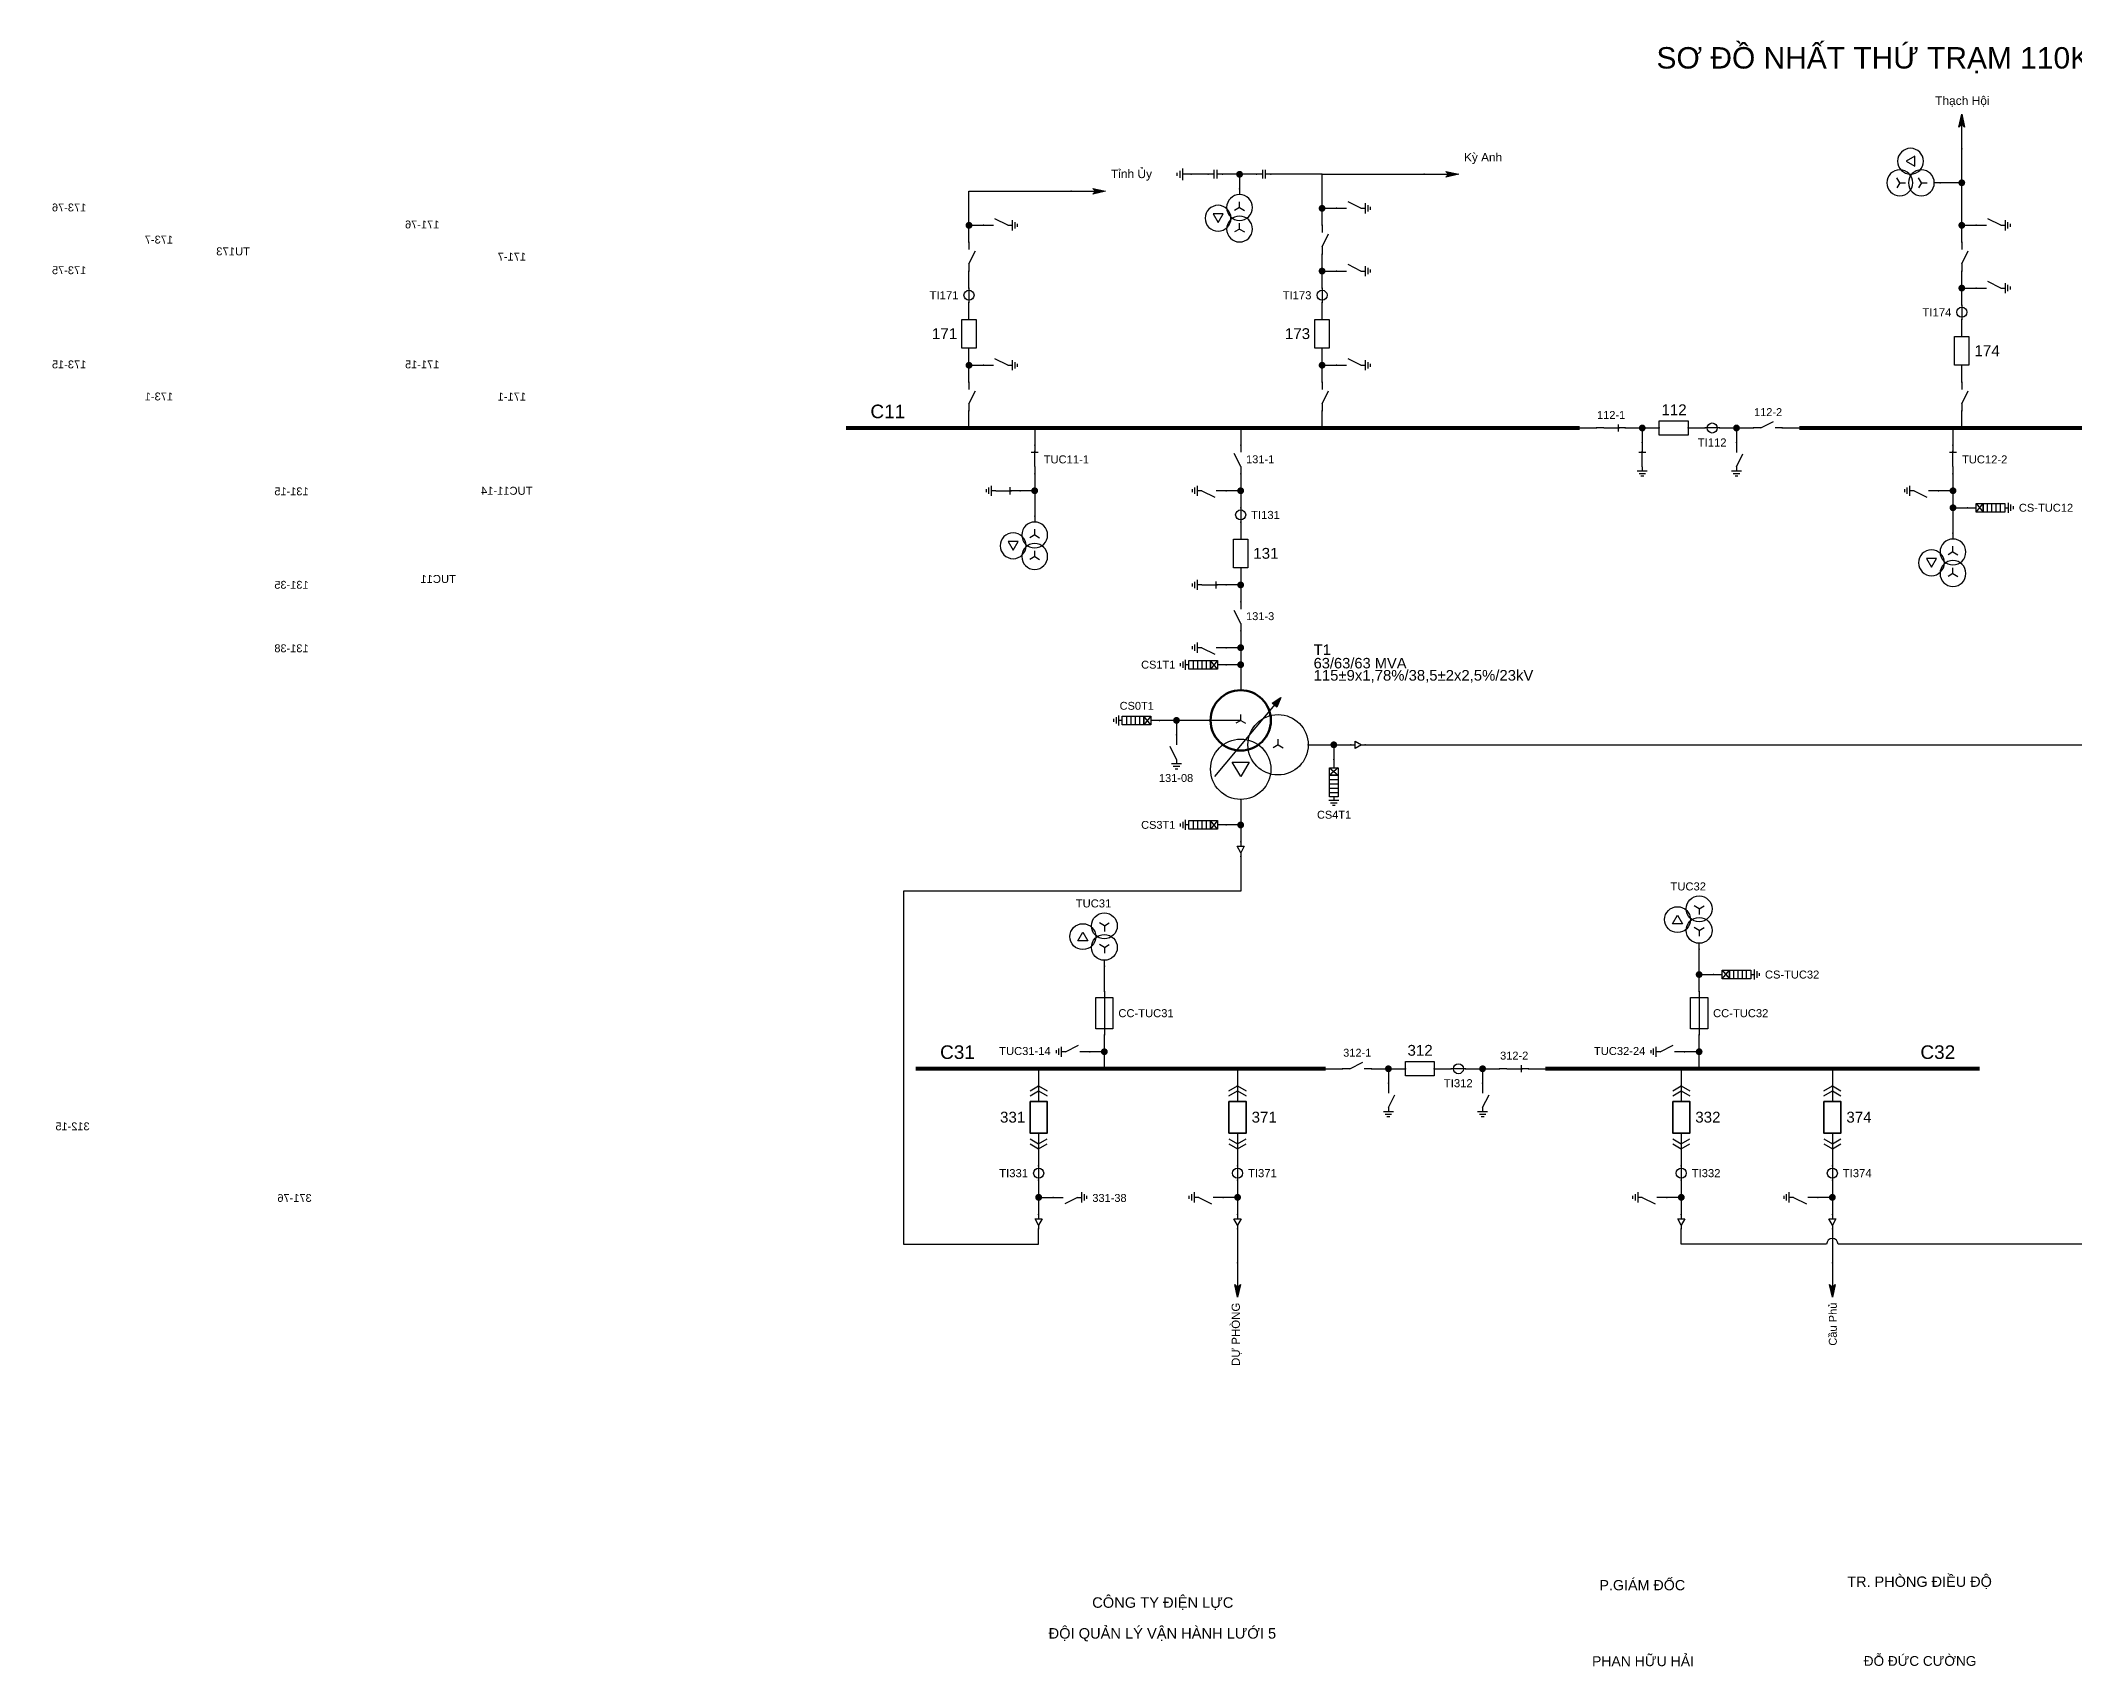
# Model space of a CAD drawing. Header units: millimetres. Extents: x -389 to 411, y 7 to 290.
# Drawn here: x -120.1 to 233.7, y 7.1 to 290 of the extents above; entities that cross this region are included whole.
import ezdxf

# ---------------------------------------------------------------- set-up
doc = ezdxf.new("R2010")
doc.units = ezdxf.units.MM
for name, color, linetype, lineweight in [('BUSBAR_110KV', 1, 'Continuous', 50), ('BUSBAR_35KV', 30, 'Continuous', 50), ('GROUND', 3, 'Continuous', 25), ('HV_110KV', 1, 'Continuous', 25), ('MV_22KV', 5, 'Continuous', 25), ('MV_35KV', 30, 'Continuous', 25)]:
    doc.layers.add(name, color=color, linetype=linetype, lineweight=lineweight)
doc.layers.add('SYM_PORTS', color=8, linetype='Continuous', plot=False)
doc.layers.add('TEXT', color=7, linetype='Continuous')
doc.styles.add('SLD_TEXT', font='arial.ttf')

# ---------------------------------------------------------------- blocks, each defined once
blk = doc.blocks.new('SYM_DISCONNECTOR_OPEN')
at = {"lineweight": 25}
for points in [[(0, -1.25), (-1.125, 1)], [(0, 2.5), (0, 1.25)], [(0, -1.25), (0, -2.5)]]:
    blk.add_lwpolyline(points, dxfattribs=at)
at = {"layer": 'SYM_PORTS'}
for p in [(0, 2.5), (0, -2.5)]:
    blk.add_point(p, dxfattribs=at)
blk.add_attdef('DEVICE_CODE', (1, -0.5), '', height=2)
blk = doc.blocks.new('SYM_EARTHING_SWITCH_OPEN')
at = {"lineweight": 25}
for points in [[(0, -1.25), (-1.125, 1)], [(0, 3), (0, 1.25)], [(-0.875, -2), (0.875, -2)], [(-0.5625, -2.4375), (0.5625, -2.4375)], [(-0.25, -2.875), (0.25, -2.875)], [(0, -1.25), (0, -2)]]:
    blk.add_lwpolyline(points, dxfattribs=at)
at = {"layer": 'SYM_PORTS'}
blk.add_point((0, 3), dxfattribs=at)
blk.add_attdef('DEVICE_CODE', (1.875, 0), '', height=2)
blk = doc.blocks.new('SYM_CIRCUIT_BREAKER')
at = {"lineweight": 25}
blk.add_lwpolyline([(-1.25, 2.5), (1.25, 2.5), (1.25, -2.5), (-1.25, -2.5)], close=True, dxfattribs=at)
at = {"layer": 'SYM_PORTS'}
for p in [(0, 2.5), (0, -2.5)]:
    blk.add_point(p, dxfattribs=at)
blk.add_attdef('DEVICE_CODE', (2.25, -0.5), '', height=2)
at = {"flags": 1}
blk.add_attdef('RATING', (2.25, -3.5), '', height=2, dxfattribs=at)
blk = doc.blocks.new('SYM_CURRENT_TRANSFORMER')
at = {"lineweight": 25}
blk.add_lwpolyline([(0, 1.25), (0, -1.25)], dxfattribs=at)
blk.add_circle((0, 0), 0.875, dxfattribs=at)
at = {"layer": 'SYM_PORTS'}
for p in [(0, 1.25), (0, -1.25)]:
    blk.add_point(p, dxfattribs=at)
blk.add_attdef('DEVICE_CODE', (1.875, -1.75), '', height=2)
at = {"flags": 1}
blk.add_attdef('RATIO', (1.875, -4.75), '', height=2, dxfattribs=at)
blk = doc.blocks.new('SYM_LINE_FEEDER_ARROW')
blk.add_hatch(color=7).paths.add_polyline_path([(0, -3), (-0.5, -0.75), (0, -1.25), (0.5, -0.75)])
at = {"lineweight": 25}
blk.add_lwpolyline([(0, 3), (0, -1.25)], dxfattribs=at)
blk.add_lwpolyline([(0, -3), (-0.5, -0.75), (0, -1.25), (0.5, -0.75)], close=True, dxfattribs=at)
at = {"layer": 'SYM_PORTS'}
blk.add_point((0, 3), dxfattribs=at)
blk.add_attdef('LINE_NAME', (1.5, 0), '', height=2)
blk = doc.blocks.new('SYM_COUPLING_CAPACITOR')
at = {"lineweight": 25}
for points in [[(-0.75, 0.25), (0.75, 0.25)], [(0, 1.25), (0, 0.25)], [(-0.75, -0.25), (0.75, -0.25)], [(0, -0.25), (0, -1.25)]]:
    blk.add_lwpolyline(points, dxfattribs=at)
at = {"layer": 'SYM_PORTS'}
for p in [(0, 1.25), (0, -1.25)]:
    blk.add_point(p, dxfattribs=at)
blk.add_attdef('DEVICE_CODE', (1.75, -1.75), '', height=2)
blk = doc.blocks.new('SYM_VOLTAGE_TRANSFORMER')
at = {"lineweight": 25}
for points in [[(0, 4.625), (0, 3.625)], [(0, 1.375), (-0.8625, 0.875)], [(0, 1.375), (0, 2.375)], [(0, 1.375), (0.8625, 0.875)], [(0, -2.375), (-0.8625, -2.875)], [(0, -2.375), (0, -1.375)], [(0, -2.375), (0.8625, -2.875)]]:
    blk.add_lwpolyline(points, dxfattribs=at)
blk.add_lwpolyline([(2.875, 0.25), (4.625, 0.25), (3.75, -1.25)], close=True, dxfattribs=at)
for centre in [(0, 1.375), (3.75, -0.5), (0, -2.375)]:
    blk.add_circle(centre, 2.25, dxfattribs=at)
at = {"layer": 'SYM_PORTS'}
blk.add_point((0, 4.625), dxfattribs=at)
blk.add_attdef('DEVICE_CODE', (7, 1.625), '', height=2)
at = {"flags": 1}
blk.add_attdef('RATIO', (7, -1.375), '', height=2, dxfattribs=at)
blk = doc.blocks.new('SYM_GROUND_SYMBOL')
at = {"lineweight": 25}
for points in [[(0, 1.25), (0, -0.25)], [(-1, -0.25), (1, -0.25)], [(-0.625, -0.75), (0.625, -0.75)], [(-0.25, -1.25), (0.25, -1.25)]]:
    blk.add_lwpolyline(points, dxfattribs=at)
at = {"layer": 'SYM_PORTS'}
blk.add_point((0, 1.25), dxfattribs=at)
blk = doc.blocks.new('SYM_DISCONNECTOR_CLOSED')
at = {"lineweight": 25}
for points in [[(-0.625, 1.25), (0.625, 1.25)], [(0, 2.5), (0, 1.25)], [(0, -1.25), (0, 1.5)], [(0, -1.25), (0, -2.5)]]:
    blk.add_lwpolyline(points, dxfattribs=at)
at = {"layer": 'SYM_PORTS'}
for p in [(0, 2.5), (0, -2.5)]:
    blk.add_point(p, dxfattribs=at)
blk.add_attdef('DEVICE_CODE', (1.625, -0.5), '', height=2)
blk = doc.blocks.new('SYM_EARTHING_SWITCH_CLOSED')
at = {"lineweight": 25}
for points in [[(-0.625, 1.25), (0.625, 1.25)], [(0, 3), (0, 1.25)], [(0, -1.25), (0, 1.5)], [(-0.875, -2), (0.875, -2)], [(-0.5625, -2.4375), (0.5625, -2.4375)], [(-0.25, -2.875), (0.25, -2.875)], [(0, -1.25), (0, -2)]]:
    blk.add_lwpolyline(points, dxfattribs=at)
at = {"layer": 'SYM_PORTS'}
blk.add_point((0, 3), dxfattribs=at)
blk.add_attdef('DEVICE_CODE', (1.875, 0), '', height=2)
blk = doc.blocks.new('SYM_SURGE_ARRESTER')
at = {"lineweight": 25}
for points in [[(0, 4), (0, 2.5)], [(-0.75, 2.5), (0.75, 1.25)], [(0.75, 2.5), (-0.75, 1.25)], [(-0.75, 0.5), (0.75, 0.5)], [(-0.875, -3.125), (0.875, -3.125)], [(-0.75, -0.25), (0.75, -0.25)], [(-0.75, -1), (0.75, -1)], [(-0.75, -1.75), (0.75, -1.75)], [(0, -2.5), (0, -3.125)], [(-0.5625, -3.5625), (0.5625, -3.5625)], [(-0.25, -4), (0.25, -4)]]:
    blk.add_lwpolyline(points, dxfattribs=at)
for points in [[(-0.75, 2.5), (0.75, 2.5), (0.75, 1.25), (-0.75, 1.25)], [(-0.75, 1.25), (0.75, 1.25), (0.75, -2.5), (-0.75, -2.5)]]:
    blk.add_lwpolyline(points, close=True, dxfattribs=at)
at = {"layer": 'SYM_PORTS'}
blk.add_point((0, 4), dxfattribs=at)
blk.add_attdef('DEVICE_CODE', (1.875, 1), '', height=2)
blk = doc.blocks.new('SYM_TRANSFORMER_3W')
blk.add_hatch(color=7).paths.add_polyline_path([(3.75, 8.25), (3.0125, 6.575), (2.2375, 7.225)])
at = {"lineweight": 25}
for points in [[(-7.75, -5.5), (3.0125, 7.35)], [(-3.25, 4.25), (-8.5, 4.25)], [(-3.25, 4.25), (-4.1125, 3.75)], [(-3.25, 4.25), (-3.25, 5.25)], [(-3.25, 4.25), (-2.3875, 3.75)], [(3.25, 0), (2.3875, -0.5)], [(3.25, 0), (3.25, 1)], [(3.25, 0), (4.1125, -0.5)]]:
    blk.add_lwpolyline(points, dxfattribs=at)
for points in [[(3.75, 8.25), (3.0125, 6.575), (2.2375, 7.225)], [(-4.75, -3), (-1.75, -3), (-3.25, -5.5)]]:
    blk.add_lwpolyline(points, close=True, dxfattribs=at)
at = {"lineweight": 50}
blk.add_circle((-3.25, 4.25), 5.25, dxfattribs=at)
at = {"lineweight": 25}
for centre in [(3.25, 0), (-3.25, -4.25)]:
    blk.add_circle(centre, 5.25, dxfattribs=at)
at = {"layer": 'SYM_PORTS'}
for p in [(-3.25, 9.5), (-8.5, 4.25), (8.5, 0), (-3.25, -9.5)]:
    blk.add_point(p, dxfattribs=at)
blk.add_attdef('DEVICE_CODE', (9.5, 6.5), '', height=2)
at = {"flags": 1}
for tag, p in [('POWER', (9.5, 3.5)), ('VOLTAGE_RATIO', (9.5, 0.5))]:
    blk.add_attdef(tag, p, '', height=2, dxfattribs=at)
blk = doc.blocks.new('SYM_CABLE_TERMINATION')
at = {"lineweight": 25}
blk.add_lwpolyline([(-0.625, 0.5), (0.625, 0.5), (0, -0.625)], close=True, dxfattribs=at)
for points in [[(0, 1.25), (0, 0.5)], [(0, -0.625), (0, -1.25)]]:
    blk.add_lwpolyline(points, dxfattribs=at)
at = {"layer": 'SYM_PORTS'}
for p in [(0, 1.25), (0, -1.25)]:
    blk.add_point(p, dxfattribs=at)
blk = doc.blocks.new('SYM_DRAWOUT_BREAKER')
at = {"lineweight": 25}
for points in [[(-1.5, 4.625), (0, 5.5), (1.5, 4.625)], [(-1.5, 3.75), (0, 4.625), (1.5, 3.75)], [(0, 5.5), (0, 2.75)], [(0, -2.75), (0, -5.5)], [(-1.5, -3.75), (0, -4.625), (1.5, -3.75)], [(-1.5, -4.625), (0, -5.5), (1.5, -4.625)]]:
    blk.add_lwpolyline(points, dxfattribs=at)
at = {"lineweight": 35}
blk.add_lwpolyline([(-1.5, 2.75), (1.5, 2.75), (1.5, -2.75), (-1.5, -2.75)], close=True, dxfattribs=at)
at = {"layer": 'SYM_PORTS'}
for p in [(0, 5.5), (0, -5.5)]:
    blk.add_point(p, dxfattribs=at)
blk.add_attdef('DEVICE_CODE', (2.5, 2.5), '', height=2)
at = {"flags": 1}
blk.add_attdef('RATING', (2.5, -0.5), '', height=2, dxfattribs=at)
blk = doc.blocks.new('SYM_FUSE_DISCONNECTOR')
at = {"lineweight": 25}
blk.add_lwpolyline([(0, 3.75), (0, -3.75)], dxfattribs=at)
blk.add_lwpolyline([(-1.5, 2.75), (1.5, 2.75), (1.5, -2.75), (-1.5, -2.75)], close=True, dxfattribs=at)
at = {"layer": 'SYM_PORTS'}
for p in [(0, 3.75), (0, -3.75)]:
    blk.add_point(p, dxfattribs=at)
blk.add_attdef('DEVICE_CODE', (2.5, 0.75), '', height=2)
at = {"flags": 1}
blk.add_attdef('RATING', (2.5, -2.25), '', height=2, dxfattribs=at)

msp = doc.modelspace()

# ---------------------------------------------------------------- hatches: boundary and pattern name
at = {"layer": 'HV_110KV'}
h = msp.add_hatch(color=7, dxfattribs=at)
edge = h.paths.add_edge_path()
edge.add_arc((88.49, 266.74), 0.6, 0, 360)
h = msp.add_hatch(color=7, dxfattribs=at)
edge = h.paths.add_edge_path()
edge.add_arc((214.14, 265.26), 0.6, 0, 360)
h = msp.add_hatch(color=7, dxfattribs=at)
edge = h.paths.add_edge_path()
edge.add_arc((41.41, 257.86), 0.6, 0, 360)
h = msp.add_hatch(color=7, dxfattribs=at)
edge = h.paths.add_edge_path()
edge.add_arc((102.84, 260.82), 0.6, 0, 360)
h = msp.add_hatch(color=7, dxfattribs=at)
edge = h.paths.add_edge_path()
edge.add_arc((214.14, 257.86), 0.6, 0, 360)
h = msp.add_hatch(color=7, dxfattribs=at)
edge = h.paths.add_edge_path()
edge.add_arc((102.84, 249.9), 0.6, 0, 360)
h = msp.add_hatch(color=7, dxfattribs=at)
edge = h.paths.add_edge_path()
edge.add_arc((214.14, 246.94), 0.6, 0, 360)
h = msp.add_hatch(color=7, dxfattribs=at)
edge = h.paths.add_edge_path()
edge.add_arc((41.41, 233.51), 0.6, 0, 360)
h = msp.add_hatch(color=7, dxfattribs=at)
edge = h.paths.add_edge_path()
edge.add_arc((102.84, 233.51), 0.6, 0, 360)
h = msp.add_hatch(color=7, dxfattribs=at)
edge = h.paths.add_edge_path()
edge.add_arc((158.55, 222.59), 0.6, 0, 360)
h = msp.add_hatch(color=7, dxfattribs=at)
edge = h.paths.add_edge_path()
edge.add_arc((174.94, 222.59), 0.6, 0, 360)
h = msp.add_hatch(color=7, dxfattribs=at)
edge = h.paths.add_edge_path()
edge.add_arc((52.84, 211.67), 0.6, 0, 360)
h = msp.add_hatch(color=7, dxfattribs=at)
edge = h.paths.add_edge_path()
edge.add_arc((88.68, 211.67), 0.6, 0, 360)
h = msp.add_hatch(color=7, dxfattribs=at)
edge = h.paths.add_edge_path()
edge.add_arc((212.61, 211.67), 0.6, 0, 360)
h = msp.add_hatch(color=7, dxfattribs=at)
edge = h.paths.add_edge_path()
edge.add_arc((212.61, 208.71), 0.6, 0, 360)
h = msp.add_hatch(color=7, dxfattribs=at)
edge = h.paths.add_edge_path()
edge.add_arc((88.68, 195.28), 0.6, 0, 360)
h = msp.add_hatch(color=7, dxfattribs=at)
edge = h.paths.add_edge_path()
edge.add_arc((88.68, 184.36), 0.6, 0, 360)
h = msp.add_hatch(color=7, dxfattribs=at)
edge = h.paths.add_edge_path()
edge.add_arc((88.68, 181.4), 0.6, 0, 360)
h = msp.add_hatch(color=7, dxfattribs=at)
edge = h.paths.add_edge_path()
edge.add_arc((77.51, 171.71), 0.6, 0, 360)
at = {"layer": 'MV_22KV'}
h = msp.add_hatch(color=7, dxfattribs=at)
edge = h.paths.add_edge_path()
edge.add_arc((104.88, 167.46), 0.6, 0, 360)
at = {"layer": 'MV_35KV'}
h = msp.add_hatch(color=7, dxfattribs=at)
edge = h.paths.add_edge_path()
edge.add_arc((88.68, 153.51), 0.6, 0, 360)
h = msp.add_hatch(color=7, dxfattribs=at)
edge = h.paths.add_edge_path()
edge.add_arc((168.44, 127.48), 0.6, 0, 360)
h = msp.add_hatch(color=7, dxfattribs=at)
edge = h.paths.add_edge_path()
edge.add_arc((64.96, 114.05), 0.6, 0, 360)
h = msp.add_hatch(color=7, dxfattribs=at)
edge = h.paths.add_edge_path()
edge.add_arc((168.44, 114.05), 0.6, 0, 360)
h = msp.add_hatch(color=7, dxfattribs=at)
edge = h.paths.add_edge_path()
edge.add_arc((114.38, 111.09), 0.6, 0, 360)
h = msp.add_hatch(color=7, dxfattribs=at)
edge = h.paths.add_edge_path()
edge.add_arc((130.77, 111.09), 0.6, 0, 360)
h = msp.add_hatch(color=7, dxfattribs=at)
edge = h.paths.add_edge_path()
edge.add_arc((53.53, 88.71), 0.6, 0, 360)
h = msp.add_hatch(color=7, dxfattribs=at)
edge = h.paths.add_edge_path()
edge.add_arc((88.14, 88.71), 0.6, 0, 360)
h = msp.add_hatch(color=7, dxfattribs=at)
edge = h.paths.add_edge_path()
edge.add_arc((165.34, 88.71), 0.6, 0, 360)
h = msp.add_hatch(color=7, dxfattribs=at)
edge = h.paths.add_edge_path()
edge.add_arc((191.62, 88.71), 0.6, 0, 360)

# ---------------------------------------------------------------- linework, layer by layer
at = {"layer": 'BUSBAR_110KV', "const_width": 0.7}
for points in [[(20.03, 222.59), (147.63, 222.59)], [(185.86, 222.59), (329.09, 222.59)]]:
    msp.add_lwpolyline(points, dxfattribs=at)
at = {"layer": 'BUSBAR_35KV', "const_width": 0.7}
for points in [[(32.15, 111.09), (103.46, 111.09)], [(141.69, 111.09), (217.23, 111.09)]]:
    msp.add_lwpolyline(points, dxfattribs=at)
at = {"layer": 'GROUND'}
msp.add_lwpolyline([(83.03, 266.74), (80.07, 266.74)], dxfattribs=at)
at = {"layer": 'HV_110KV'}
for points in [[(214.14, 265.26), (214.14, 271.19)], [(88.49, 266.74), (85.53, 266.74)], [(91.45, 266.74), (88.49, 266.74)], [(88.49, 266.74), (88.49, 264.22)], [(102.84, 266.74), (93.95, 266.74)], [(102.84, 260.82), (102.84, 266.74)], [(102.84, 266.74), (120.61, 266.74)], [(41.41, 257.86), (41.41, 263.78), (59.18, 263.78)], [(214.14, 265.26), (210.36, 265.26)], [(214.14, 257.86), (214.14, 265.26)], [(102.84, 257.86), (102.84, 260.82)], [(102.84, 260.82), (105.36, 260.82)], [(41.41, 254.9), (41.41, 257.86)], [(41.41, 257.86), (43.93, 257.86)], [(214.14, 254.9), (214.14, 257.86)], [(214.14, 257.86), (216.67, 257.86)], [(102.84, 249.9), (102.84, 252.86)], [(41.41, 246.94), (41.41, 249.9)], [(102.84, 246.94), (102.84, 249.9)], [(102.84, 249.9), (105.36, 249.9)], [(214.14, 246.94), (214.14, 249.9)], [(41.41, 241.48), (41.41, 244.44)], [(102.84, 241.48), (102.84, 244.44)], [(214.14, 243.98), (214.14, 246.94)], [(214.14, 246.94), (216.67, 246.94)], [(214.14, 238.51), (214.14, 241.48)], [(41.41, 233.51), (41.41, 236.48)], [(102.84, 233.51), (102.84, 236.48)], [(41.41, 230.55), (41.41, 233.51)], [(41.41, 233.51), (43.93, 233.51)], [(102.84, 230.55), (102.84, 233.51)], [(102.84, 233.51), (105.36, 233.51)], [(214.14, 230.55), (214.14, 233.51)], [(41.41, 222.59), (41.41, 225.55)], [(102.84, 222.59), (102.84, 225.55)], [(214.14, 222.59), (214.14, 225.55)], [(52.84, 222.59), (52.84, 219.63)], [(88.68, 222.59), (88.68, 219.63)], [(147.63, 222.59), (150.59, 222.59)], [(155.59, 222.59), (158.55, 222.59)], [(158.55, 222.59), (158.55, 220.07)], [(158.55, 222.59), (161.51, 222.59)], [(166.51, 222.59), (169.48, 222.59)], [(171.98, 222.59), (174.94, 222.59)], [(174.94, 222.59), (174.94, 220.07)], [(174.94, 222.59), (177.9, 222.59)], [(182.9, 222.59), (185.86, 222.59)], [(212.61, 222.59), (212.61, 219.63)], [(52.84, 214.63), (52.84, 211.67)], [(88.68, 214.63), (88.68, 211.67)], [(212.61, 214.63), (212.61, 211.67)], [(52.84, 211.67), (50.31, 211.67)], [(52.84, 211.67), (52.84, 207.23)], [(88.68, 211.67), (86.16, 211.67)], [(88.68, 211.67), (88.68, 208.71)], [(212.61, 211.67), (210.08, 211.67)], [(212.61, 211.67), (212.61, 208.71)], [(88.68, 206.21), (88.68, 203.24)], [(212.61, 208.71), (215.13, 208.71)], [(212.61, 208.71), (212.61, 204.26)], [(88.68, 198.24), (88.68, 195.28)], [(88.68, 195.28), (86.16, 195.28)], [(88.68, 195.28), (88.68, 192.32)], [(88.68, 184.36), (86.16, 184.36)], [(88.68, 187.32), (88.68, 184.36)], [(88.68, 184.36), (88.68, 181.4)], [(88.68, 181.4), (86.16, 181.4)], [(88.68, 181.4), (88.68, 176.96)], [(77.51, 171.71), (74.55, 171.71)], [(83.43, 171.71), (77.51, 171.71)], [(77.51, 171.71), (77.51, 169.18)]]:
    msp.add_lwpolyline(points, dxfattribs=at)
at = {"layer": 'MV_22KV'}
msp.add_lwpolyline([(110.34, 167.46), (113.04, 167.46), (235.5, 167.46), (235.5, 204.99), (258.85, 204.99, -1), (260.85, 204.99), (322.83, 204.99), (322.83, 210.34), (325.53, 210.34)], format="xyb", dxfattribs=at)
for points in [[(100.43, 167.46), (104.88, 167.46)], [(104.88, 167.46), (104.88, 164.93)], [(104.88, 167.46), (107.84, 167.46)]]:
    msp.add_lwpolyline(points, dxfattribs=at)
at = {"layer": 'MV_35KV'}
for points in [[(88.68, 157.96), (88.68, 153.51)], [(88.68, 153.51), (86.16, 153.51)], [(88.68, 153.51), (88.68, 150.55)], [(88.68, 148.05), (88.68, 145.35), (88.68, 141.99), (30, 141.99), (30, 80.54), (53.53, 80.54), (53.53, 83.24)], [(168.44, 127.48), (168.44, 131.92)], [(64.96, 124.51), (64.96, 128.96)], [(168.44, 124.51), (168.44, 127.48)], [(168.44, 127.48), (170.96, 127.48)], [(64.96, 114.05), (64.96, 117.01)], [(168.44, 114.05), (168.44, 117.01)], [(64.96, 114.05), (62.44, 114.05)], [(64.96, 111.09), (64.96, 114.05)], [(168.44, 114.05), (165.91, 114.05)], [(168.44, 111.09), (168.44, 114.05)], [(53.53, 111.09), (53.53, 108.13)], [(88.14, 111.09), (88.14, 108.13)], [(103.46, 111.09), (106.42, 111.09)], [(111.42, 111.09), (114.38, 111.09)], [(114.38, 111.09), (114.38, 108.57)], [(114.38, 111.09), (117.35, 111.09)], [(122.35, 111.09), (125.31, 111.09)], [(127.81, 111.09), (130.77, 111.09)], [(130.77, 111.09), (130.77, 108.57)], [(130.77, 111.09), (133.73, 111.09)], [(138.73, 111.09), (141.69, 111.09)], [(165.34, 111.09), (165.34, 108.13)], [(191.62, 111.09), (191.62, 108.13)], [(53.53, 97.13), (53.53, 94.17)], [(88.14, 97.13), (88.14, 94.17)], [(165.34, 97.13), (165.34, 94.17)], [(191.62, 97.13), (191.62, 94.17)], [(53.53, 91.67), (53.53, 88.71)], [(53.53, 88.71), (56.06, 88.71)], [(53.53, 88.71), (53.53, 85.74)], [(88.14, 88.71), (85.62, 88.71)], [(88.14, 91.67), (88.14, 88.71)], [(88.14, 88.71), (88.14, 85.74)], [(165.34, 88.71), (162.81, 88.71)], [(165.34, 91.67), (165.34, 88.71)], [(165.34, 88.71), (165.34, 85.74)], [(191.62, 88.71), (189.1, 88.71)], [(191.62, 91.67), (191.62, 88.71)], [(191.62, 88.71), (191.62, 85.74)], [(88.14, 83.24), (88.14, 77.32)], [(191.62, 83.24), (191.62, 77.32)]]:
    msp.add_lwpolyline(points, dxfattribs=at)
msp.add_lwpolyline([(259.85, 148.05), (259.85, 145.35), (259.85, 80.54), (192.62, 80.54, 1), (190.62, 80.54), (165.34, 80.54), (165.34, 83.24)], format="xyb", dxfattribs=at)

# ---------------------------------------------------------------- block references
at = {"layer": 'GROUND', "rotation": 270}
msp.add_blockref('SYM_GROUND_SYMBOL', (78.82, 266.74), dxfattribs=at)
at = {"layer": 'HV_110KV'}
for name, p, rotation in [('SYM_LINE_FEEDER_ARROW', (214.14, 274.19), 180), ('SYM_COUPLING_CAPACITOR', (84.28, 266.74), 270), ('SYM_COUPLING_CAPACITOR', (92.7, 266.74), 270), ('SYM_LINE_FEEDER_ARROW', (123.61, 266.74), 90), ('SYM_LINE_FEEDER_ARROW', (62.18, 263.78), 90)]:
    msp.add_blockref(name, p, dxfattribs=dict(at, rotation=rotation))
ref = msp.add_blockref('SYM_VOLTAGE_TRANSFORMER', (205.73, 265.26), dxfattribs=dict(at, xscale=-1, rotation=270))
ref.add_attrib('DEVICE_CODE', 'TU174', (194.31, 266.45), dxfattribs={"layer": 'TEXT', "extrusion": (0, 0, -1), "height": 1.399, "style": 'SLD_TEXT'})
ref = msp.add_blockref('SYM_EARTHING_SWITCH_OPEN', (108.36, 260.82), dxfattribs=dict(at, xscale=-1, rotation=90))
ref.add_attrib('DEVICE_CODE', '173-76', (112.17, 260.28), dxfattribs={"layer": 'TEXT', "extrusion": (0, 0, -1), "height": 1.373, "style": 'SLD_TEXT'})
ref = msp.add_blockref('SYM_VOLTAGE_TRANSFORMER', (88.49, 259.59), dxfattribs=dict(at, xscale=-1))
ref.add_attrib('DEVICE_CODE', 'TU173', (83.69, 252.63), dxfattribs={"layer": 'TEXT', "extrusion": (0, 0, -1), "height": 1.399, "style": 'SLD_TEXT'})
ref = msp.add_blockref('SYM_EARTHING_SWITCH_OPEN', (219.67, 257.86), dxfattribs=dict(at, xscale=-1, rotation=90))
ref.add_attrib('DEVICE_CODE', '174-76', (223.48, 257.32), dxfattribs={"layer": 'TEXT', "extrusion": (0, 0, -1), "height": 1.373, "style": 'SLD_TEXT'})
ref = msp.add_blockref('SYM_EARTHING_SWITCH_OPEN', (46.93, 257.86), dxfattribs=dict(at, xscale=-1, rotation=90))
ref.add_attrib('DEVICE_CODE', '171-76', (50.74, 257.32), dxfattribs={"layer": 'TEXT', "extrusion": (0, 0, -1), "height": 1.373, "style": 'SLD_TEXT'})
ref = msp.add_blockref('SYM_DISCONNECTOR_OPEN', (214.14, 252.4), dxfattribs=dict(at, xscale=-1))
ref.add_attrib('DEVICE_CODE', '174-7', (208.38, 251.72), dxfattribs={"layer": 'TEXT', "extrusion": (0, 0, -1), "height": 1.386, "style": 'SLD_TEXT'})
ref = msp.add_blockref('SYM_DISCONNECTOR_OPEN', (102.84, 255.36), dxfattribs=dict(at, xscale=-1))
ref.add_attrib('DEVICE_CODE', '173-7', (97.08, 254.69), dxfattribs={"layer": 'TEXT', "extrusion": (0, 0, -1), "height": 1.374, "style": 'SLD_TEXT'})
ref = msp.add_blockref('SYM_DISCONNECTOR_OPEN', (41.41, 252.4), dxfattribs=dict(at, xscale=-1))
ref.add_attrib('DEVICE_CODE', '171-7', (35.65, 251.72), dxfattribs={"layer": 'TEXT', "extrusion": (0, 0, -1), "height": 1.386, "style": 'SLD_TEXT'})
ref = msp.add_blockref('SYM_EARTHING_SWITCH_OPEN', (219.67, 246.94), dxfattribs=dict(at, xscale=-1, rotation=90))
ref.add_attrib('DEVICE_CODE', '174-75', (223.48, 246.4), dxfattribs={"layer": 'TEXT', "extrusion": (0, 0, -1), "height": 1.373, "style": 'SLD_TEXT'})
ref = msp.add_blockref('SYM_EARTHING_SWITCH_OPEN', (108.36, 249.9), dxfattribs=dict(at, xscale=-1, rotation=90))
ref.add_attrib('DEVICE_CODE', '173-75', (112.17, 249.36), dxfattribs={"layer": 'TEXT', "extrusion": (0, 0, -1), "height": 1.373, "style": 'SLD_TEXT'})
ref = msp.add_blockref('SYM_CURRENT_TRANSFORMER', (41.41, 245.69), dxfattribs=at)
ref.add_attrib('DEVICE_CODE', 'TI171', (34.54, 244.98), dxfattribs={"layer": 'TEXT', "height": 1.418, "style": 'SLD_TEXT'})
ref = msp.add_blockref('SYM_CURRENT_TRANSFORMER', (102.84, 245.69), dxfattribs=at)
ref.add_attrib('DEVICE_CODE', 'TI173', (95.97, 244.99), dxfattribs={"layer": 'TEXT', "height": 1.406, "style": 'SLD_TEXT'})
ref = msp.add_blockref('SYM_CIRCUIT_BREAKER', (41.41, 238.98), dxfattribs=at)
ref.add_attrib('DEVICE_CODE', '171', (34.94, 238.05), dxfattribs={"layer": 'TEXT', "height": 1.9, "style": 'SLD_TEXT'})
ref = msp.add_blockref('SYM_CIRCUIT_BREAKER', (102.84, 238.98), dxfattribs=at)
ref.add_attrib('DEVICE_CODE', '173', (96.37, 238.07), dxfattribs={"layer": 'TEXT', "height": 1.883, "style": 'SLD_TEXT'})
ref = msp.add_blockref('SYM_CURRENT_TRANSFORMER', (214.14, 242.73), dxfattribs=at)
ref.add_attrib('DEVICE_CODE', 'TI174', (207.28, 242.01), dxfattribs={"layer": 'TEXT', "height": 1.418, "style": 'SLD_TEXT'})
ref = msp.add_blockref('SYM_CIRCUIT_BREAKER', (214.14, 236.01), dxfattribs=at)
ref.add_attrib('DEVICE_CODE', '174', (216.33, 235.09), dxfattribs={"layer": 'TEXT', "height": 1.9, "style": 'SLD_TEXT'})
ref = msp.add_blockref('SYM_EARTHING_SWITCH_OPEN', (108.36, 233.51), dxfattribs=dict(at, xscale=-1, rotation=90))
ref.add_attrib('DEVICE_CODE', '173-15', (112.17, 232.97), dxfattribs={"layer": 'TEXT', "extrusion": (0, 0, -1), "height": 1.373, "style": 'SLD_TEXT'})
ref = msp.add_blockref('SYM_EARTHING_SWITCH_OPEN', (46.93, 233.51), dxfattribs=dict(at, xscale=-1, rotation=90))
ref.add_attrib('DEVICE_CODE', '171-15', (50.74, 232.97), dxfattribs={"layer": 'TEXT', "extrusion": (0, 0, -1), "height": 1.373, "style": 'SLD_TEXT'})
ref = msp.add_blockref('SYM_DISCONNECTOR_OPEN', (214.14, 228.05), dxfattribs=dict(at, xscale=-1))
ref.add_attrib('DEVICE_CODE', '174-2', (208.38, 227.37), dxfattribs={"layer": 'TEXT', "extrusion": (0, 0, -1), "height": 1.386, "style": 'SLD_TEXT'})
ref = msp.add_blockref('SYM_DISCONNECTOR_OPEN', (102.84, 228.05), dxfattribs=dict(at, xscale=-1))
ref.add_attrib('DEVICE_CODE', '173-1', (97.08, 227.39), dxfattribs={"layer": 'TEXT', "extrusion": (0, 0, -1), "height": 1.374, "style": 'SLD_TEXT'})
ref = msp.add_blockref('SYM_DISCONNECTOR_OPEN', (41.41, 228.05), dxfattribs=dict(at, xscale=-1))
ref.add_attrib('DEVICE_CODE', '171-1', (35.65, 227.37), dxfattribs={"layer": 'TEXT', "extrusion": (0, 0, -1), "height": 1.386, "style": 'SLD_TEXT'})
ref = msp.add_blockref('SYM_CIRCUIT_BREAKER', (164.01, 222.59), dxfattribs=dict(at, rotation=270))
ref.add_attrib('DEVICE_CODE', '112', (161.88, 224.82), dxfattribs={"layer": 'TEXT', "height": 1.88, "style": 'SLD_TEXT'})
ref = msp.add_blockref('SYM_DISCONNECTOR_CLOSED', (153.09, 222.59), dxfattribs=dict(at, rotation=270))
ref.add_attrib('DEVICE_CODE', '112-1', (150.68, 224.17), dxfattribs={"layer": 'TEXT', "height": 1.372, "style": 'SLD_TEXT'})
ref = msp.add_blockref('SYM_CURRENT_TRANSFORMER', (170.73, 222.59), dxfattribs=dict(at, rotation=270))
ref.add_attrib('DEVICE_CODE', 'TI112', (168.2, 219.37), dxfattribs={"layer": 'TEXT', "height": 1.404, "style": 'SLD_TEXT'})
ref = msp.add_blockref('SYM_DISCONNECTOR_OPEN', (180.4, 222.59), dxfattribs=dict(at, rotation=270))
ref.add_attrib('DEVICE_CODE', '112-2', (177.99, 224.67), dxfattribs={"layer": 'TEXT', "height": 1.372, "style": 'SLD_TEXT'})
ref = msp.add_blockref('SYM_EARTHING_SWITCH_OPEN', (174.94, 217.07), dxfattribs=dict(at, xscale=-1))
ref.add_attrib('DEVICE_CODE', '112-25', (172.13, 211.88), dxfattribs={"layer": 'TEXT', "extrusion": (0, 0, -1), "height": 1.37, "style": 'SLD_TEXT'})
ref = msp.add_blockref('SYM_EARTHING_SWITCH_CLOSED', (158.55, 217.07), dxfattribs=dict(at, xscale=-1))
ref.add_attrib('DEVICE_CODE', '112-15', (155.62, 211.88), dxfattribs={"layer": 'TEXT', "extrusion": (0, 0, -1), "height": 1.37, "style": 'SLD_TEXT'})
ref = msp.add_blockref('SYM_DISCONNECTOR_CLOSED', (52.84, 217.13), dxfattribs=at)
ref.add_attrib('DEVICE_CODE', 'TUC11-1', (54.4, 216.43), dxfattribs={"layer": 'TEXT', "height": 1.393, "style": 'SLD_TEXT'})
ref = msp.add_blockref('SYM_DISCONNECTOR_OPEN', (88.68, 217.13), dxfattribs=at)
ref.add_attrib('DEVICE_CODE', '131-1', (89.62, 216.46), dxfattribs={"layer": 'TEXT', "height": 1.371, "style": 'SLD_TEXT'})
ref = msp.add_blockref('SYM_DISCONNECTOR_CLOSED', (212.61, 217.13), dxfattribs=at)
ref.add_attrib('DEVICE_CODE', 'TUC12-2', (214.17, 216.43), dxfattribs={"layer": 'TEXT', "height": 1.393, "style": 'SLD_TEXT'})
ref = msp.add_blockref('SYM_EARTHING_SWITCH_CLOSED', (254.33, 211.67), dxfattribs=dict(at, xscale=-1, rotation=270))
ref.add_attrib('DEVICE_CODE', '132-25', (244.66, 211), dxfattribs={"layer": 'TEXT', "extrusion": (0, 0, -1), "height": 1.37, "style": 'SLD_TEXT'})
ref = msp.add_blockref('SYM_EARTHING_SWITCH_OPEN', (207.08, 211.67), dxfattribs=dict(at, xscale=-1, rotation=270))
ref.add_attrib('DEVICE_CODE', 'TUC12-24', (194.31, 210.85), dxfattribs={"layer": 'TEXT', "extrusion": (0, 0, -1), "height": 1.389, "style": 'SLD_TEXT'})
ref = msp.add_blockref('SYM_EARTHING_SWITCH_OPEN', (83.16, 211.67), dxfattribs=dict(at, xscale=-1, rotation=270))
ref.add_attrib('DEVICE_CODE', '131-15', (73.49, 210.88), dxfattribs={"layer": 'TEXT', "extrusion": (0, 0, -1), "height": 1.37, "style": 'SLD_TEXT'})
ref = msp.add_blockref('SYM_EARTHING_SWITCH_CLOSED', (47.31, 211.67), dxfattribs=dict(at, xscale=-1, rotation=270))
ref.add_attrib('DEVICE_CODE', 'TUC11-14', (34.54, 210.97), dxfattribs={"layer": 'TEXT', "extrusion": (0, 0, -1), "height": 1.389, "style": 'SLD_TEXT'})
ref = msp.add_blockref('SYM_SURGE_ARRESTER', (219.13, 208.71), dxfattribs=dict(at, rotation=90))
ref.add_attrib('DEVICE_CODE', 'CS-TUC12', (224.07, 208.02), dxfattribs={"layer": 'TEXT', "height": 1.383, "style": 'SLD_TEXT'})
ref = msp.add_blockref('SYM_VOLTAGE_TRANSFORMER', (52.84, 202.6), dxfattribs=dict(at, xscale=-1))
ref.add_attrib('DEVICE_CODE', 'TUC11', (47.86, 195.62), dxfattribs={"layer": 'TEXT', "extrusion": (0, 0, -1), "height": 1.395, "style": 'SLD_TEXT'})
ref = msp.add_blockref('SYM_CURRENT_TRANSFORMER', (88.68, 207.46), dxfattribs=at)
ref.add_attrib('DEVICE_CODE', 'TI131', (90.49, 206.76), dxfattribs={"layer": 'TEXT', "height": 1.403, "style": 'SLD_TEXT'})
ref = msp.add_blockref('SYM_VOLTAGE_TRANSFORMER', (212.61, 199.64), dxfattribs=dict(at, xscale=-1))
ref.add_attrib('DEVICE_CODE', 'TUC12', (207.63, 192.66), dxfattribs={"layer": 'TEXT', "extrusion": (0, 0, -1), "height": 1.395, "style": 'SLD_TEXT'})
ref = msp.add_blockref('SYM_CIRCUIT_BREAKER', (88.68, 200.74), dxfattribs=at)
ref.add_attrib('DEVICE_CODE', '131', (90.87, 199.84), dxfattribs={"layer": 'TEXT', "height": 1.883, "style": 'SLD_TEXT'})
ref = msp.add_blockref('SYM_EARTHING_SWITCH_OPEN', (254.33, 195.28), dxfattribs=dict(at, xscale=-1, rotation=270))
ref.add_attrib('DEVICE_CODE', '132-35', (244.66, 194.49), dxfattribs={"layer": 'TEXT', "extrusion": (0, 0, -1), "height": 1.37, "style": 'SLD_TEXT'})
ref = msp.add_blockref('SYM_EARTHING_SWITCH_CLOSED', (83.16, 195.28), dxfattribs=dict(at, xscale=-1, rotation=270))
ref.add_attrib('DEVICE_CODE', '131-35', (73.49, 194.62), dxfattribs={"layer": 'TEXT', "extrusion": (0, 0, -1), "height": 1.37, "style": 'SLD_TEXT'})
ref = msp.add_blockref('SYM_DISCONNECTOR_OPEN', (88.68, 189.82), dxfattribs=at)
ref.add_attrib('DEVICE_CODE', '131-3', (89.62, 189.16), dxfattribs={"layer": 'TEXT', "height": 1.371, "style": 'SLD_TEXT'})
ref = msp.add_blockref('SYM_EARTHING_SWITCH_OPEN', (254.33, 184.36), dxfattribs=dict(at, xscale=-1, rotation=270))
ref.add_attrib('DEVICE_CODE', '132-38', (244.66, 183.57), dxfattribs={"layer": 'TEXT', "extrusion": (0, 0, -1), "height": 1.37, "style": 'SLD_TEXT'})
ref = msp.add_blockref('SYM_EARTHING_SWITCH_OPEN', (83.16, 184.36), dxfattribs=dict(at, xscale=-1, rotation=270))
ref.add_attrib('DEVICE_CODE', '131-38', (73.49, 183.57), dxfattribs={"layer": 'TEXT', "extrusion": (0, 0, -1), "height": 1.37, "style": 'SLD_TEXT'})
ref = msp.add_blockref('SYM_TRANSFORMER_3W', (91.93, 167.46), dxfattribs=at)
ref.add_attrib('DEVICE_CODE', 'T1', (101.37, 183.09), dxfattribs={"layer": 'TEXT', "height": 1.852, "style": 'SLD_TEXT'})
ref = msp.add_blockref('SYM_SURGE_ARRESTER', (82.16, 181.4), dxfattribs=dict(at, rotation=270))
ref.add_attrib('DEVICE_CODE', 'CS1T1', (71.36, 180.72), dxfattribs={"layer": 'TEXT', "height": 1.368, "style": 'SLD_TEXT'})
ref = msp.add_blockref('SYM_SURGE_ARRESTER', (70.55, 171.71), dxfattribs=dict(at, rotation=270))
ref.add_attrib('DEVICE_CODE', 'CS0T1', (67.62, 173.56), dxfattribs={"layer": 'TEXT', "height": 1.368, "style": 'SLD_TEXT'})
ref = msp.add_blockref('SYM_EARTHING_SWITCH_OPEN', (77.51, 166.18), dxfattribs=at)
ref.add_attrib('DEVICE_CODE', '131-08', (74.46, 161), dxfattribs={"layer": 'TEXT', "height": 1.37, "style": 'SLD_TEXT'})
at = {"layer": 'MV_22KV', "rotation": 90}
msp.add_blockref('SYM_CABLE_TERMINATION', (109.09, 167.46), dxfattribs=at)
at = {"layer": 'MV_22KV'}
ref = msp.add_blockref('SYM_SURGE_ARRESTER', (104.88, 160.93), dxfattribs=at)
ref.add_attrib('DEVICE_CODE', 'CS4T1', (101.95, 154.61), dxfattribs={"layer": 'TEXT', "height": 1.368, "style": 'SLD_TEXT'})
at = {"layer": 'MV_35KV'}
ref = msp.add_blockref('SYM_SURGE_ARRESTER', (82.16, 153.51), dxfattribs=dict(at, rotation=270))
ref.add_attrib('DEVICE_CODE', 'CS3T1', (71.36, 152.84), dxfattribs={"layer": 'TEXT', "height": 1.368, "style": 'SLD_TEXT'})
for name, p in [('SYM_CABLE_TERMINATION', (88.68, 149.3)), ('SYM_CABLE_TERMINATION', (53.53, 84.49)), ('SYM_CABLE_TERMINATION', (88.14, 84.49)), ('SYM_CABLE_TERMINATION', (165.34, 84.49)), ('SYM_CABLE_TERMINATION', (191.62, 84.49)), ('SYM_LINE_FEEDER_ARROW', (88.14, 74.32)), ('SYM_LINE_FEEDER_ARROW', (191.62, 74.32))]:
    msp.add_blockref(name, p, dxfattribs=at)
ref = msp.add_blockref('SYM_VOLTAGE_TRANSFORMER', (168.44, 136.54), dxfattribs=dict(at, rotation=180))
ref.add_attrib('DEVICE_CODE', 'TUC32', (163.46, 142.12), dxfattribs={"layer": 'TEXT', "height": 1.395, "style": 'SLD_TEXT'})
ref = msp.add_blockref('SYM_VOLTAGE_TRANSFORMER', (64.96, 133.58), dxfattribs=dict(at, rotation=180))
ref.add_attrib('DEVICE_CODE', 'TUC31', (59.99, 139.16), dxfattribs={"layer": 'TEXT', "height": 1.395, "style": 'SLD_TEXT'})
ref = msp.add_blockref('SYM_SURGE_ARRESTER', (174.96, 127.48), dxfattribs=dict(at, rotation=90))
ref.add_attrib('DEVICE_CODE', 'CS-TUC32', (179.9, 126.79), dxfattribs={"layer": 'TEXT', "height": 1.383, "style": 'SLD_TEXT'})
ref = msp.add_blockref('SYM_FUSE_DISCONNECTOR', (64.96, 120.76), dxfattribs=at)
ref.add_attrib('DEVICE_CODE', 'CC-TUC31', (67.4, 120.06), dxfattribs={"layer": 'TEXT', "height": 1.392, "style": 'SLD_TEXT'})
ref = msp.add_blockref('SYM_FUSE_DISCONNECTOR', (168.44, 120.76), dxfattribs=at)
ref.add_attrib('DEVICE_CODE', 'CC-TUC32', (170.87, 120.06), dxfattribs={"layer": 'TEXT', "height": 1.392, "style": 'SLD_TEXT'})
ref = msp.add_blockref('SYM_EARTHING_SWITCH_OPEN', (59.44, 114.05), dxfattribs=dict(at, rotation=270))
ref.add_attrib('DEVICE_CODE', 'TUC31-14', (46.67, 113.48), dxfattribs={"layer": 'TEXT', "height": 1.389, "style": 'SLD_TEXT'})
ref = msp.add_blockref('SYM_DISCONNECTOR_OPEN', (108.92, 111.09), dxfattribs=dict(at, rotation=270))
ref.add_attrib('DEVICE_CODE', '312-1', (106.51, 113.19), dxfattribs={"layer": 'TEXT', "height": 1.371, "style": 'SLD_TEXT'})
ref = msp.add_blockref('SYM_CIRCUIT_BREAKER', (119.85, 111.09), dxfattribs=dict(at, rotation=270))
ref.add_attrib('DEVICE_CODE', '312', (117.7, 113.35), dxfattribs={"layer": 'TEXT', "height": 1.883, "style": 'SLD_TEXT'})
ref = msp.add_blockref('SYM_DISCONNECTOR_CLOSED', (136.23, 111.09), dxfattribs=dict(at, rotation=270))
ref.add_attrib('DEVICE_CODE', '312-2', (133.82, 112.69), dxfattribs={"layer": 'TEXT', "height": 1.371, "style": 'SLD_TEXT'})
ref = msp.add_blockref('SYM_EARTHING_SWITCH_OPEN', (162.91, 114.05), dxfattribs=dict(at, rotation=270))
ref.add_attrib('DEVICE_CODE', 'TUC32-24', (150.14, 113.48), dxfattribs={"layer": 'TEXT', "height": 1.389, "style": 'SLD_TEXT'})
ref = msp.add_blockref('SYM_CURRENT_TRANSFORMER', (126.56, 111.09), dxfattribs=dict(at, rotation=270))
ref.add_attrib('DEVICE_CODE', 'TI312', (124.03, 107.87), dxfattribs={"layer": 'TEXT', "height": 1.403, "style": 'SLD_TEXT'})
ref = msp.add_blockref('SYM_EARTHING_SWITCH_OPEN', (130.77, 105.57), dxfattribs=dict(at, xscale=-1))
ref.add_attrib('DEVICE_CODE', '312-25', (127.96, 100.38), dxfattribs={"layer": 'TEXT', "extrusion": (0, 0, -1), "height": 1.37, "style": 'SLD_TEXT'})
ref = msp.add_blockref('SYM_EARTHING_SWITCH_OPEN', (114.38, 105.57), dxfattribs=dict(at, xscale=-1))
ref.add_attrib('DEVICE_CODE', '312-15', (111.58, 100.38), dxfattribs={"layer": 'TEXT', "extrusion": (0, 0, -1), "height": 1.37, "style": 'SLD_TEXT'})
ref = msp.add_blockref('SYM_DRAWOUT_BREAKER', (53.53, 102.63), dxfattribs=at)
ref.add_attrib('DEVICE_CODE', '331', (46.81, 101.72), dxfattribs={"layer": 'TEXT', "height": 1.883, "style": 'SLD_TEXT'})
ref = msp.add_blockref('SYM_DRAWOUT_BREAKER', (88.14, 102.63), dxfattribs=at)
ref.add_attrib('DEVICE_CODE', '371', (90.58, 101.72), dxfattribs={"layer": 'TEXT', "height": 1.883, "style": 'SLD_TEXT'})
ref = msp.add_blockref('SYM_DRAWOUT_BREAKER', (165.34, 102.63), dxfattribs=at)
ref.add_attrib('DEVICE_CODE', '332', (167.77, 101.72), dxfattribs={"layer": 'TEXT', "height": 1.883, "style": 'SLD_TEXT'})
ref = msp.add_blockref('SYM_DRAWOUT_BREAKER', (191.62, 102.63), dxfattribs=at)
ref.add_attrib('DEVICE_CODE', '374', (194.06, 101.72), dxfattribs={"layer": 'TEXT', "height": 1.883, "style": 'SLD_TEXT'})
ref = msp.add_blockref('SYM_CURRENT_TRANSFORMER', (53.53, 92.92), dxfattribs=at)
ref.add_attrib('DEVICE_CODE', 'TI331', (46.67, 92.22), dxfattribs={"layer": 'TEXT', "height": 1.403, "style": 'SLD_TEXT'})
ref = msp.add_blockref('SYM_CURRENT_TRANSFORMER', (88.14, 92.92), dxfattribs=at)
ref.add_attrib('DEVICE_CODE', 'TI371', (89.95, 92.22), dxfattribs={"layer": 'TEXT', "height": 1.406, "style": 'SLD_TEXT'})
ref = msp.add_blockref('SYM_CURRENT_TRANSFORMER', (165.34, 92.92), dxfattribs=at)
ref.add_attrib('DEVICE_CODE', 'TI332', (167.15, 92.22), dxfattribs={"layer": 'TEXT', "height": 1.403, "style": 'SLD_TEXT'})
ref = msp.add_blockref('SYM_CURRENT_TRANSFORMER', (191.62, 92.92), dxfattribs=at)
ref.add_attrib('DEVICE_CODE', 'TI374', (193.43, 92.22), dxfattribs={"layer": 'TEXT', "height": 1.406, "style": 'SLD_TEXT'})
ref = msp.add_blockref('SYM_EARTHING_SWITCH_OPEN', (186.1, 88.71), dxfattribs=dict(at, xscale=-1, rotation=270))
ref.add_attrib('DEVICE_CODE', '374-76', (176.43, 87.92), dxfattribs={"layer": 'TEXT', "extrusion": (0, 0, -1), "height": 1.373, "style": 'SLD_TEXT'})
ref = msp.add_blockref('SYM_EARTHING_SWITCH_OPEN', (159.81, 88.71), dxfattribs=dict(at, xscale=-1, rotation=270))
ref.add_attrib('DEVICE_CODE', '332-38', (150.14, 87.92), dxfattribs={"layer": 'TEXT', "extrusion": (0, 0, -1), "height": 1.37, "style": 'SLD_TEXT'})
ref = msp.add_blockref('SYM_EARTHING_SWITCH_OPEN', (82.62, 88.71), dxfattribs=dict(at, xscale=-1, rotation=270))
ref.add_attrib('DEVICE_CODE', '371-76', (72.95, 87.92), dxfattribs={"layer": 'TEXT', "extrusion": (0, 0, -1), "height": 1.373, "style": 'SLD_TEXT'})
ref = msp.add_blockref('SYM_EARTHING_SWITCH_OPEN', (59.06, 88.71), dxfattribs=dict(at, rotation=90))
ref.add_attrib('DEVICE_CODE', '331-38', (62.87, 87.92), dxfattribs={"layer": 'TEXT', "height": 1.37, "style": 'SLD_TEXT'})

# ---------------------------------------------------------------- texts
at = {"layer": 'TEXT', "attachment_point": 7, "style": 'SLD_TEXT'}
for s, insert, char_height in [('SƠ ĐỒ NHẤT THỨ TRẠM 110KV NAM HỒNG', (161.02, 284.32), 3.7271), ('Thạch Hội', (209.5, 278.49), 1.489), ('Kỳ Anh', (127.54, 268.53), 1.471), ('Tỉnh Ủy', (66.11, 265.63), 1.485), ('C11', (24.26, 224.26), 2.364), ('63/63/63 MVA', (101.37, 180.73), 1.8264), ('115±9x1,78%/38,5±2x2,5%/23kV', (101.37, 178.28), 1.8522), ('C31', (36.38, 112.76), 2.365), ('C32', (206.94, 112.76), 2.365), ('P.GIÁM ĐỐC', (151.1, 20.31), 1.779), ('TR. PHÒNG ĐIỀU ĐỘ', (194.22, 20.53), 1.8011), ('CÔNG TY ĐIỆN LỰC', (62.84, 16.88), 1.8261), ('ĐỘI QUẢN LÝ VẬN HÀNH LƯỚI 5', (55.26, 11.42), 1.8227), ('PHAN HỮU HẢI', (149.81, 7.1), 1.7391), ('ĐỖ ĐỨC CƯỜNG', (197.08, 7.16), 1.6931)]:
    msp.add_mtext(s, dxfattribs=dict(at, insert=insert, char_height=char_height))
at = {"layer": 'TEXT', "attachment_point": 7, "rotation": 90, "style": 'SLD_TEXT'}
for s, insert, char_height in [('DỰ PHÒNG', (88.85, 59.37), 1.428), ('Cầu Phủ', (192.41, 62.89), 1.38)]:
    msp.add_mtext(s, dxfattribs=dict(at, insert=insert, char_height=char_height))

doc.saveas('drawing.dxf')
